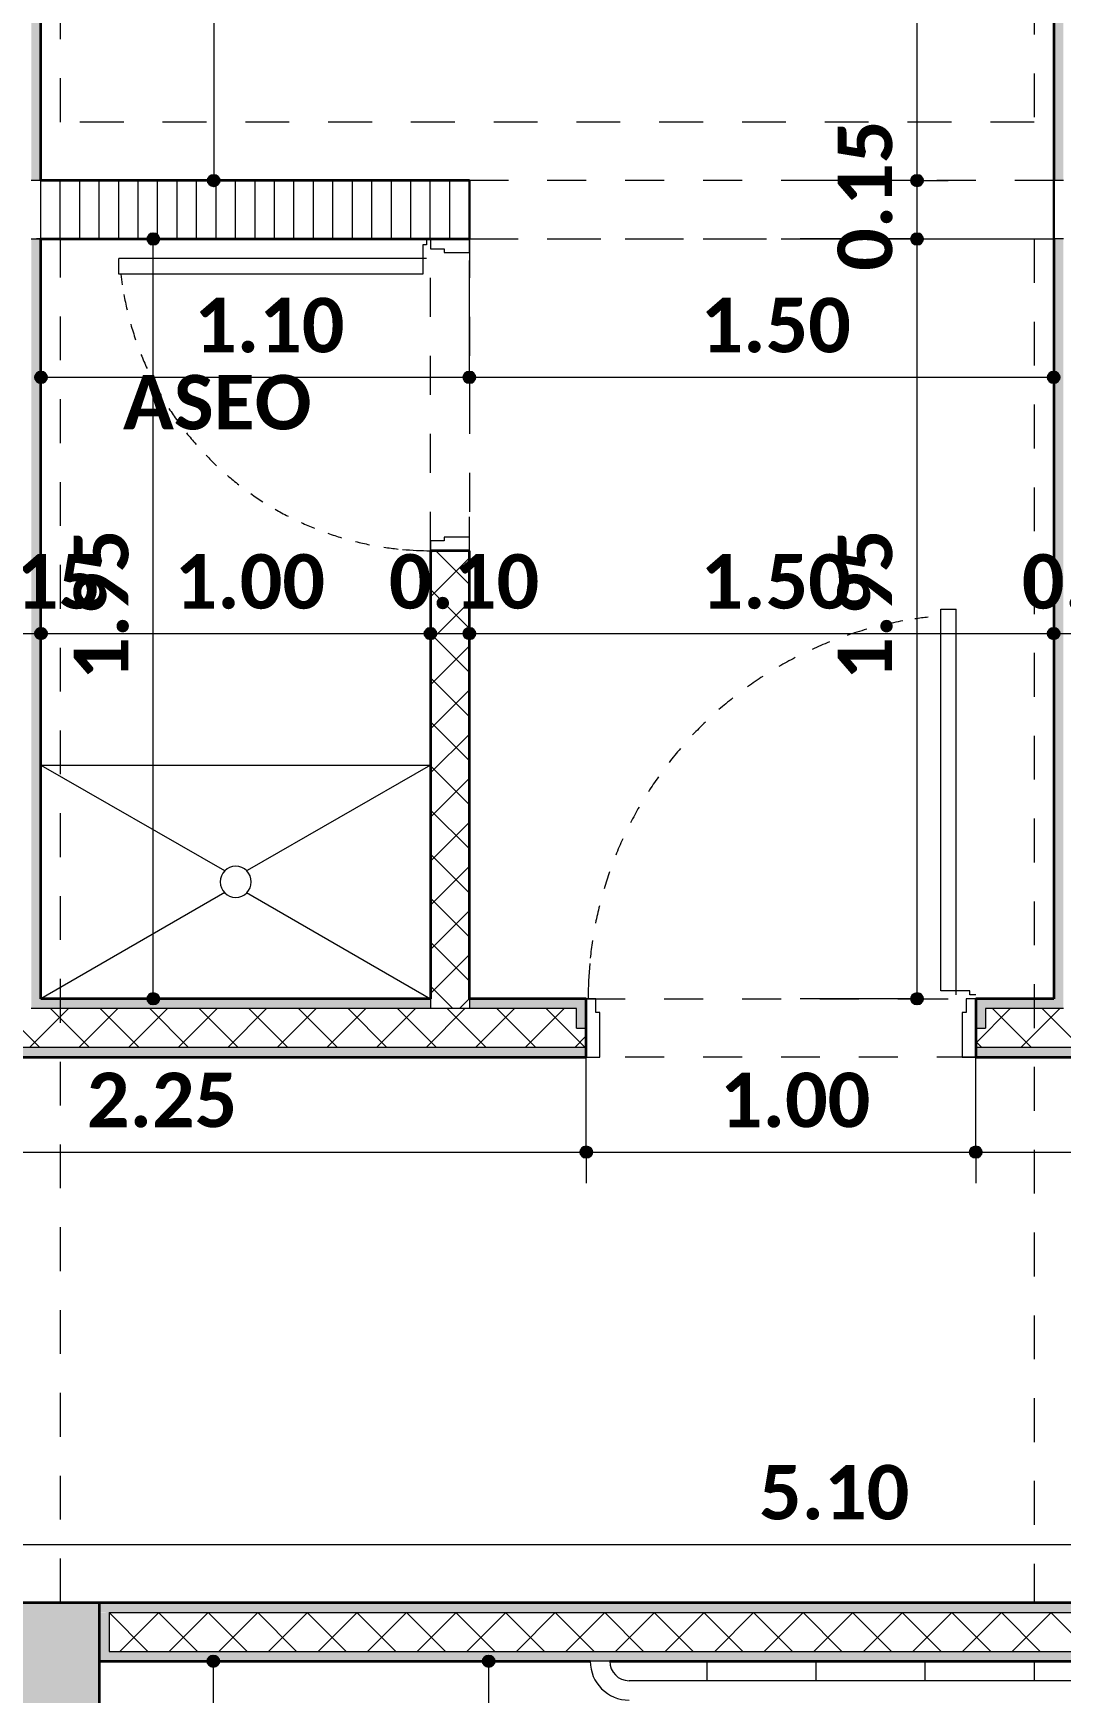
# Model space of a CAD drawing. Header units: metres. Extents: x -144 to 1000, y -717 to 29.
# Drawn here: x 697.912 to 700.551, y -557.507 to -553.248 of the extents above; entities that cross this region are included whole.
import ezdxf

# ---------------------------------------------------------------- set-up
doc = ezdxf.new("R2010")
doc.units = ezdxf.units.M
for name, pattern in [('Basculante', [0.11625, 0.075, -0.04125]), ('basculante modificado', [0.18, 0.1125, -0.0675]), ('Derribado', [0.36, 0.24, -0.12]), ('Trazo', [0.45, 0.225, -0.225])]:
    doc.linetypes.add(name, pattern=pattern)
doc.layers.get('0').update_dxf_attribs({"color": 1})
for name, color, linetype, lineweight in [('A-ANNO-DIMS', 1, 'Continuous', 9), ('A-DETL', 1, 'Continuous', 9), ('A-DETL-GENF', 1, 'Continuous', 9), ('A-DETL-MEDM', 1, 'Continuous', 30), ('A-DETL-THIN', 1, 'Continuous', 9), ('A-DOOR', 1, 'Continuous', 9), ('A-DOOR-FRAM', 1, 'Continuous', 9), ('A-DOOR-HDLN', 1, 'Trazo', 20), ('A-WALL', 4, 'Continuous', 9), ('G-ANNO-TEXT', 2, 'Continuous', 9), ('P-SANR-FIXT', 1, 'Continuous', 9), ('S-COLS', 7, 'Continuous', 9), ('S-STRS', 1, 'Continuous', 9)]:
    doc.layers.add(name, color=color, linetype=linetype, lineweight=lineweight)
doc.layers.add('A-WALL-PATT', color=7, linetype='Continuous', lineweight=35, true_color=0x9c9c9c)
doc.styles.add('Calibri_B', font='calibrib.ttf', dxfattribs={"height": 0.165})
doc.styles.add('Calibri_B_4', font='calibrib.ttf', dxfattribs={"height": 0.1125})

# ---------------------------------------------------------------- blocks, each defined once
blk = doc.blocks.new('S')
at = {"layer": 'A-ANNO-DIMS', "lineweight": 25}
h = blk.add_hatch(color=256, dxfattribs=at)
edge = h.paths.add_edge_path()
edge.add_arc((687.6428, -492.8486), 0.015, 0, 360)
h = blk.add_hatch(color=256, dxfattribs=at)
edge = h.paths.add_edge_path()
edge.add_arc((689.4487, -492.8486), 0.015, 0, 360)
h = blk.add_hatch(color=256, dxfattribs=at)
edge = h.paths.add_edge_path()
edge.add_arc((689.4487, -492.8486), 0.015, 0, 360)
h = blk.add_hatch(color=256, dxfattribs=at)
edge = h.paths.add_edge_path()
edge.add_arc((687.4877, -492.9986), 0.015, 0, 360)
h = blk.add_hatch(color=256, dxfattribs=at)
edge = h.paths.add_edge_path()
edge.add_arc((689.4487, -492.9986), 0.015, 0, 360)
h = blk.add_hatch(color=256, dxfattribs=at)
edge = h.paths.add_edge_path()
edge.add_arc((689.4487, -492.9986), 0.015, 0, 360)
h = blk.add_hatch(color=256, dxfattribs=at)
edge = h.paths.add_edge_path()
edge.add_arc((687.1994, -493.3536), 0.015, 0, 360)
h = blk.add_hatch(color=256, dxfattribs=at)
edge = h.paths.add_edge_path()
edge.add_arc((688.2994, -493.3536), 0.015, 0, 360)
h = blk.add_hatch(color=256, dxfattribs=at)
edge = h.paths.add_edge_path()
edge.add_arc((688.2994, -493.3536), 0.015, 0, 360)
h = blk.add_hatch(color=256, dxfattribs=at)
edge = h.paths.add_edge_path()
edge.add_arc((689.7994, -493.3536), 0.015, 0, 360)
h = blk.add_hatch(color=256, dxfattribs=at)
edge = h.paths.add_edge_path()
edge.add_arc((687.1994, -494.0113), 0.015, 0, 360)
h = blk.add_hatch(color=256, dxfattribs=at)
edge = h.paths.add_edge_path()
edge.add_arc((687.1994, -494.0113), 0.015, 0, 360)
h = blk.add_hatch(color=256, dxfattribs=at)
edge = h.paths.add_edge_path()
edge.add_arc((688.1994, -494.0113), 0.015, 0, 360)
h = blk.add_hatch(color=256, dxfattribs=at)
edge = h.paths.add_edge_path()
edge.add_arc((688.1994, -494.0113), 0.015, 0, 360)
h = blk.add_hatch(color=256, dxfattribs=at)
edge = h.paths.add_edge_path()
edge.add_arc((688.2994, -494.0113), 0.015, 0, 360)
h = blk.add_hatch(color=256, dxfattribs=at)
edge = h.paths.add_edge_path()
edge.add_arc((688.2994, -494.0113), 0.015, 0, 360)
h = blk.add_hatch(color=256, dxfattribs=at)
edge = h.paths.add_edge_path()
edge.add_arc((689.7994, -494.0113), 0.015, 0, 360)
h = blk.add_hatch(color=256, dxfattribs=at)
edge = h.paths.add_edge_path()
edge.add_arc((689.7994, -494.0113), 0.015, 0, 360)
h = blk.add_hatch(color=256, dxfattribs=at)
edge = h.paths.add_edge_path()
edge.add_arc((687.4877, -494.9486), 0.015, 0, 360)
h = blk.add_hatch(color=256, dxfattribs=at)
edge = h.paths.add_edge_path()
edge.add_arc((689.4487, -494.9486), 0.015, 0, 360)
h = blk.add_hatch(color=256, dxfattribs=at)
edge = h.paths.add_edge_path()
edge.add_arc((688.5993, -495.3421), 0.015, 0, 360)
h = blk.add_hatch(color=256, dxfattribs=at)
edge = h.paths.add_edge_path()
edge.add_arc((688.5993, -495.3421), 0.015, 0, 360)
h = blk.add_hatch(color=256, dxfattribs=at)
edge = h.paths.add_edge_path()
edge.add_arc((689.5993, -495.3421), 0.015, 0, 360)
h = blk.add_hatch(color=256, dxfattribs=at)
edge = h.paths.add_edge_path()
edge.add_arc((689.5993, -495.3421), 0.015, 0, 360)
h = blk.add_hatch(color=256, dxfattribs=at)
edge = h.paths.add_edge_path()
edge.add_arc((687.6419, -496.6486), 0.015, 0, 360)
h = blk.add_hatch(color=256, dxfattribs=at)
edge = h.paths.add_edge_path()
edge.add_arc((688.3489, -496.6486), 0.015, 0, 360)
at = {"layer": 'A-WALL-PATT', "lineweight": 5, "true_color": 0x747474}
h = blk.add_hatch(color=8, dxfattribs=at)
h.paths.add_polyline_path([(689.7994, -494.9486), (689.8244, -494.9486), (689.8244, -492.9986), (689.7994, -492.9986), (689.7994, -494.8736)])
h.paths.add_polyline_path([(689.8244, -492.8486), (689.8244, -487.8986), (689.7994, -487.8986), (689.7994, -492.8486)])
h.paths.add_polyline_path([(689.7994, -487.7486), (689.8244, -487.7486), (689.8244, -487.3488), (689.7994, -487.3488), (689.7994, -487.6738)])
at = {"layer": 'A-WALL-PATT', "true_color": 0x747474}
h = blk.add_hatch(color=8, dxfattribs=at)
h.paths.add_polyline_path([(687.1994, -494.9486), (687.1994, -492.9986), (687.1744, -492.9986), (687.1744, -494.9486)])
h.paths.add_polyline_path([(687.1744, -492.8486), (687.1994, -492.8486), (687.1994, -488.4986), (687.0744, -488.4986), (687.0744, -488.5236), (687.1744, -488.5236), (687.1744, -491.8228)])
at = {"layer": 'A-WALL-PATT', "lineweight": 5, "true_color": 0x747474}
h = blk.add_hatch(color=8, dxfattribs=at)
h.paths.add_polyline_path([(689.6243, -495.0236), (689.6243, -494.9736), (689.8244, -494.9736), (689.8244, -494.9486), (689.5993, -494.9486), (689.5993, -495.0236)])
h.paths.add_polyline_path([(688.5993, -495.0236), (688.5993, -494.9486), (688.2994, -494.9486), (688.3005, -494.9736), (688.5743, -494.9736), (688.5743, -495.0236)])
h.paths.add_polyline_path([(686.349, -495.0236), (686.374, -495.0236), (686.374, -494.9486), (686.349, -494.9486), (686.349, -494.9836)])
h.paths.add_polyline_path([(690.6495, -495.0236), (690.6494, -494.9486), (690.6244, -494.9486), (690.6245, -495.0236), (690.6459, -495.0236)])
h.paths.add_polyline_path([(691.6745, -495.0236), (691.6745, -494.9736), (691.8997, -494.9736), (691.8997, -494.9486), (691.6495, -494.9486), (691.6495, -495.0236)])
h.paths.add_polyline_path([(685.349, -495.0236), (685.349, -494.9486), (685.099, -494.9486), (685.099, -494.9736), (685.324, -494.9736), (685.324, -495.0236)])
h.paths.add_polyline_path([(687.0172, -494.9736), (687.0744, -494.9736), (687.0744, -494.9486), (686.4744, -494.9486), (686.4744, -494.9736), (686.5697, -494.9736)])
h.paths.add_polyline_path([(690.4994, -494.9736), (690.5244, -494.9736), (690.5244, -494.9486), (689.9244, -494.9486), (689.9244, -494.9736), (690.4748, -494.9736)])
h.paths.add_polyline_path([(687.1994, -494.9736), (688.1994, -494.9736), (688.1994, -494.9486), (687.1744, -494.9486), (687.1744, -494.9736)])
at = {"layer": 'A-WALL-PATT', "true_color": 0x747474}
h = blk.add_hatch(color=8, dxfattribs=at)
h.paths.add_polyline_path([(689.5993, -495.0986), (690.6495, -495.0986), (690.6495, -495.0736), (689.5993, -495.0736)])
h.paths.add_polyline_path([(685.324, -495.0986), (685.349, -495.0986), (685.349, -495.0736), (685.224, -495.0736), (685.224, -495.0986), (685.249, -495.0986)])
h.paths.add_polyline_path([(691.7497, -495.0986), (691.7747, -495.0986), (691.7747, -495.0736), (691.6495, -495.0736), (691.6495, -495.0986), (691.6745, -495.0986)])
h.paths.add_polyline_path([(686.4994, -495.0986), (688.5993, -495.0986), (688.5993, -495.0736), (686.349, -495.0736), (686.349, -495.0986), (686.3591, -495.0986)])
at = {"layer": 'A-WALL-PATT', "lineweight": 5, "true_color": 0x747474}
h = blk.add_hatch(color=8, dxfattribs=at)
h.paths.add_polyline_path([(693.1244, -496.5236), (693.1494, -496.5236), (693.1494, -496.4986), (691.8747, -496.4986), (691.8747, -496.5236), (692.684, -496.5236)])
h.paths.add_polyline_path([(687.3742, -496.5236), (691.7747, -496.5236), (691.7747, -496.4986), (687.3495, -496.4989), (687.3495, -496.5236)])
at = {"layer": 'A-WALL-PATT', "true_color": 0x747474}
h = blk.add_hatch(color=8, dxfattribs=at)
h.paths.add_polyline_path([(690.4994, -496.6486), (692.3744, -496.6482), (692.3744, -496.6236), (687.3742, -496.6236), (687.3742, -496.5236), (687.3495, -496.5237), (687.3495, -496.6486), (690.3098, -496.6486)])
h.paths.add_polyline_path([(693.1244, -496.6486), (693.1494, -496.6486), (693.1494, -496.5236), (693.1244, -496.5236), (693.1244, -496.6236), (692.4744, -496.6236), (692.4744, -496.6486), (692.684, -496.6486)])
at = {"layer": 'S-COLS', "true_color": 0x5b5b5b}
h = blk.add_hatch(color=251, dxfattribs=at)
h.paths.add_polyline_path([(697.4492, -507.3486), (697.4492, -506.4486), (696.9492, -506.4486), (696.9492, -507.3486), (697.3584, -507.3486)])
h.paths.add_polyline_path([(679.2055, -507.3486), (679.6494, -507.3486), (679.6494, -506.4486), (679.1494, -506.4486), (679.1494, -507.3486)])
h.paths.add_polyline_path([(687.3494, -507.3485), (687.3494, -506.4485), (686.8494, -506.4485), (686.8494, -507.3485)])
h.paths.add_polyline_path([(693.5604, -499.6485), (693.6495, -499.6485), (693.6495, -496.4985), (693.1495, -496.4985), (693.1495, -499.6485)])
h.paths.add_polyline_path([(683.4709, -499.6485), (685.0494, -499.6485), (685.049, -499.1486), (683.3492, -499.1486), (683.3492, -496.9986), (685.0495, -496.9986), (685.049, -496.4986), (683.0492, -496.4986), (683.0492, -499.6485), (683.1162, -499.6485)])
h.paths.add_polyline_path([(697.4495, -499.6485), (697.4495, -498.9486), (697.0495, -498.9486), (697.0495, -499.6485)])
h.paths.add_polyline_path([(679.4363, -499.6485), (679.6494, -499.6485), (679.6494, -498.9486), (679.1494, -498.9486), (679.1494, -499.6485), (679.4221, -499.6485)])
h.paths.add_polyline_path([(687.3494, -499.6485), (687.3494, -498.7485), (686.8494, -498.7485), (686.8494, -499.6485)])
h.paths.add_polyline_path([(687.3495, -497.3986), (687.3495, -496.4986), (686.8495, -496.4986), (686.8495, -497.3986)])
h.paths.add_polyline_path([(679.6492, -497.1986), (679.6492, -496.4975), (679.1492, -496.4986), (679.1492, -497.1986), (679.4242, -497.1986)])
h.paths.add_polyline_path([(697.2251, -497.1986), (697.4495, -497.1986), (697.4495, -496.4975), (697.0495, -496.4975), (697.0495, -497.1986)])
h.paths.add_polyline_path([(686.9244, -488.4986), (687.3494, -488.4986), (687.3494, -487.5986), (686.8494, -487.5986), (686.8494, -488.4986)])
h.paths.add_polyline_path([(697.2091, -488.4986), (697.4494, -488.4986), (697.4494, -487.5986), (696.9494, -487.5986), (696.9494, -488.4986)])
h.paths.add_polyline_path([(680.0745, -487.8986), (680.2494, -487.8986), (680.2494, -487.3986), (679.3494, -487.3986), (679.3494, -487.8986), (679.8744, -487.8986)])
at = {"layer": 'A-ANNO-DIMS'}
for p, q in [((689.4487, -492.8486), (689.4487, -487.8986)), ((687.6428, -491.3382), (687.6428, -492.8486)), ((687.6428, -492.8486), (687.5628, -492.8486)), ((687.6428, -492.8486), (687.9428, -492.8486)), ((689.4487, -492.8486), (689.1487, -492.8486)), ((689.4487, -492.8486), (689.1487, -492.8486)), ((689.4487, -492.9986), (689.4487, -492.8486)), ((689.4487, -492.8486), (689.5287, -492.8486)), ((689.4487, -492.8486), (689.5287, -492.8486)), ((687.4877, -492.9986), (687.1877, -492.9986)), ((687.4877, -494.9486), (687.4877, -492.9986)), ((687.4877, -492.9986), (687.5677, -492.9986)), ((689.4487, -492.9986), (689.1487, -492.9986)), ((689.4487, -492.9986), (689.1487, -492.9986)), ((689.4487, -494.9486), (689.4487, -492.9986)), ((689.4487, -492.9986), (689.5287, -492.9986)), ((689.4487, -492.9986), (689.5287, -492.9986)), ((687.1994, -493.3536), (687.1994, -493.0536)), ((688.2994, -493.3536), (688.2994, -493.0536)), ((688.2994, -493.3536), (688.2994, -493.0536)), ((689.7994, -493.3536), (689.7994, -493.0536)), ((687.1994, -493.3536), (688.2994, -493.3536)), ((687.1994, -493.3536), (687.1994, -493.4336)), ((688.2994, -493.3536), (688.2994, -493.4336)), ((688.2994, -493.3536), (689.7994, -493.3536)), ((688.2994, -493.3536), (688.2994, -493.4336)), ((689.7994, -493.3536), (689.7994, -493.4336)), ((687.1994, -494.0113), (687.1994, -493.7113)), ((687.1994, -494.0113), (687.1994, -493.7113)), ((688.1994, -494.0113), (688.1994, -493.7113)), ((688.1994, -494.0113), (688.1994, -493.7113)), ((688.2994, -494.0113), (688.2994, -493.7113)), ((688.2994, -494.0113), (688.2994, -493.7113)), ((689.7994, -494.0113), (689.7994, -493.7113)), ((689.7994, -494.0113), (689.7994, -493.7113)), ((687.0494, -494.0113), (687.1994, -494.0113)), ((687.1994, -494.0113), (687.1994, -494.0913)), ((687.1994, -494.0113), (688.1994, -494.0113)), ((687.1994, -494.0113), (687.1994, -494.0913)), ((688.1994, -494.0113), (688.1994, -494.0913)), ((688.1994, -494.0113), (688.2994, -494.0113)), ((688.1994, -494.0113), (688.1994, -494.0913)), ((688.2994, -494.0113), (688.2994, -494.0913)), ((688.2994, -494.0113), (689.7994, -494.0113)), ((688.2994, -494.0113), (688.2994, -494.0913)), ((689.7994, -494.0113), (689.7994, -494.0913)), ((689.7994, -494.0113), (689.9494, -494.0113)), ((689.7994, -494.0113), (689.7994, -494.0913)), ((687.4877, -494.9486), (687.5677, -494.9486)), ((689.4487, -494.9486), (689.1487, -494.9486)), ((689.4487, -494.9486), (689.5287, -494.9486)), ((688.5993, -495.3421), (688.5993, -495.0421)), ((688.5993, -495.3421), (688.5993, -495.0421)), ((689.5993, -495.3421), (689.5993, -495.0421)), ((689.5993, -495.3421), (689.5993, -495.0421)), ((686.349, -495.3421), (688.5993, -495.3421)), ((688.5993, -495.3421), (688.5993, -495.4221)), ((688.5993, -495.3421), (689.5993, -495.3421)), ((688.5993, -495.3421), (688.5993, -495.4221)), ((689.5993, -495.3421), (689.5993, -495.4221)), ((689.5993, -495.3421), (690.6495, -495.3421)), ((689.5993, -495.3421), (689.5993, -495.4221)), ((686.6493, -496.349), (691.7497, -496.349)), ((687.6419, -496.6486), (687.5619, -496.6486)), ((687.6419, -496.6486), (687.6419, -497.3986)), ((687.6419, -496.6486), (687.9419, -496.6486)), ((688.3489, -496.6486), (688.0489, -496.6486)), ((688.3489, -499.4985), (688.3489, -496.6486)), ((688.3489, -496.6486), (688.4289, -496.6486))]:
    blk.add_line(p, q, dxfattribs=at)
at = {"layer": 'A-ANNO-DIMS', "linetype": 'Derribado'}
blk.add_line((687.4877, -494.9486), (687.1877, -494.9486), dxfattribs=at)
at = {"layer": 'A-ANNO-DIMS', "lineweight": 25}
for centre in [(687.6428, -492.8486), (689.4487, -492.8486), (689.4487, -492.8486), (687.4877, -492.9986), (689.4487, -492.9986), (689.4487, -492.9986), (687.1994, -493.3536), (688.2994, -493.3536), (688.2994, -493.3536), (689.7994, -493.3536), (687.1994, -494.0113), (687.1994, -494.0113), (688.1994, -494.0113), (688.1994, -494.0113), (688.2994, -494.0113), (688.2994, -494.0113), (689.7994, -494.0113), (689.7994, -494.0113), (687.4877, -494.9486), (689.4487, -494.9486), (688.5993, -495.3421), (688.5993, -495.3421), (689.5993, -495.3421), (689.5993, -495.3421), (687.6419, -496.6486), (688.3489, -496.6486)]:
    blk.add_circle(centre, 0.015, dxfattribs=at)
at = {"layer": 'A-DETL', "color": 7, "linetype": 'basculante modificado'}
for p, q in [((689.7493, -487.8986), (689.7493, -492.6986)), ((687.2494, -492.6986), (687.2494, -488.4986)), ((689.7493, -492.6986), (687.2494, -492.6986)), ((687.2494, -496.4975), (687.2494, -492.9986)), ((687.2494, -492.9986), (689.7493, -492.9986)), ((689.7493, -492.9986), (689.7493, -496.4975)), ((693.1492, -496.4975), (687.3492, -496.4975))]:
    blk.add_line(p, q, dxfattribs=at)
at = {"layer": 'A-DETL-GENF', "linetype": 'Basculante'}
for p, q in [((689.7994, -492.8486), (688.2994, -492.8486)), ((688.1994, -492.9986), (688.2994, -492.9986)), ((688.1994, -493.7986), (688.1994, -492.9986)), ((688.2994, -492.9986), (688.2994, -493.7986)), ((688.2994, -492.9986), (689.7994, -492.9986)), ((688.2994, -493.7986), (688.1994, -493.7986)), ((688.5993, -495.0986), (688.5993, -494.9486)), ((688.5993, -494.9486), (689.5993, -494.9486)), ((689.5993, -494.9486), (689.5993, -495.0986)), ((689.5993, -495.0986), (688.5993, -495.0986))]:
    blk.add_line(p, q, dxfattribs=at)
at = {"layer": 'A-DETL-MEDM'}
for p, q in [((688.2994, -492.8486), (688.2994, -492.9986)), ((689.7994, -492.9986), (689.7994, -492.8486))]:
    blk.add_line(p, q, dxfattribs=at)
at = {"layer": 'A-DETL-THIN'}
for p, q in [((688.6596, -496.6486), (688.6096, -496.6486)), ((691.35, -496.6986), (688.7096, -496.6986))]:
    blk.add_line(p, q, dxfattribs=at)
for radius in [0.1, 0.05]:
    blk.add_arc((688.7096, -496.6486), radius, 180, 270, dxfattribs=at)
at = {"layer": 'A-DOOR', "lineweight": 15}
for p, q in [((688.1894, -492.9986), (688.1894, -493.0136)), ((687.3994, -493.0886), (687.3994, -493.0486)), ((688.1894, -493.0486), (687.3994, -493.0486)), ((688.1794, -493.0136), (688.1794, -493.0886)), ((688.1894, -493.0136), (688.1794, -493.0136)), ((688.1794, -493.0886), (687.3994, -493.0886)), ((689.5093, -493.9486), (689.5493, -493.9486)), ((689.5093, -494.9286), (689.5093, -493.9486)), ((689.5493, -494.9386), (689.5493, -493.9486)), ((689.5843, -494.9286), (689.5093, -494.9286)), ((689.5843, -494.9386), (689.5843, -494.9286)), ((689.5993, -494.9386), (689.5843, -494.9386))]:
    blk.add_line(p, q, dxfattribs=at)
at = {"layer": 'A-DOOR'}
for p, q in [((688.1994, -492.9986), (688.2994, -492.9986)), ((689.5993, -494.9486), (689.5993, -495.0986))]:
    blk.add_line(p, q, dxfattribs=at)
for centre, radius, start, end in [((688.1994, -492.9986), 0.8, 186.4594, 188.45), ((688.1994, -492.9986), 0.8, 190.2582, 193.1511), ((688.1994, -492.9986), 0.8, 190.2582, 193.1511), ((688.1994, -492.9986), 0.8, 195.8316, 198.8857), ((688.1994, -492.9986), 0.8, 201.7283, 204.5549), ((688.1994, -492.9986), 0.8, 207.366, 210.1622), ((688.1994, -492.9986), 0.8, 212.9441, 215.7122), ((688.1994, -492.9986), 0.8, 218.4672, 221.2097), ((688.1994, -492.9986), 0.8, 223.9406, 226.6605), ((688.1994, -492.9986), 0.8, 229.3702, 232.0705), ((688.1994, -492.9986), 0.8, 234.7622, 237.4462), ((688.1994, -492.9986), 0.8, 240.1233, 242.7944), ((688.1994, -492.9986), 0.8, 245.4605, 248.1223), ((688.1994, -492.9986), 0.8, 250.7809, 253.4371), ((688.1994, -492.9986), 0.8, 256.0919, 258.7462), ((688.1994, -492.9986), 0.8, 261.4009, 264.0571), ((688.1994, -492.9986), 0.8, 264.8602, 270), ((689.5876, -494.9463), 0.9833, 100.2582, 103.1511), ((689.5876, -494.9463), 0.9833, 100.2582, 103.1511), ((689.5876, -494.9463), 0.9833, 96.4594, 98.45), ((689.5876, -494.9463), 0.9833, 111.7283, 114.5549), ((689.5876, -494.9463), 0.9833, 105.8316, 108.8857), ((689.5876, -494.9463), 0.9833, 117.366, 120.1622), ((689.5876, -494.9463), 0.9833, 122.9441, 125.7122), ((689.5876, -494.9463), 0.9833, 128.4672, 131.2097), ((689.5876, -494.9463), 0.9833, 133.9406, 136.6605), ((689.5876, -494.9463), 0.9833, 139.3702, 142.0705), ((689.5876, -494.9463), 0.9833, 144.7622, 147.4462), ((689.5876, -494.9463), 0.9833, 150.1233, 152.7944), ((689.5876, -494.9463), 0.9833, 155.4605, 158.1223), ((689.5876, -494.9463), 0.9833, 160.7809, 163.4371), ((689.5876, -494.9463), 0.9833, 166.0919, 168.7462), ((689.5876, -494.9463), 0.9833, 171.4009, 174.0571), ((689.5876, -494.9463), 0.9833, 174.8602, 180)]:
    blk.add_arc(centre, radius, start, end, dxfattribs=at)
at = {"layer": 'A-DOOR-FRAM'}
for p, q in [((688.1994, -492.9986), (688.1994, -493.0236)), ((688.2994, -493.0336), (688.2994, -492.9986)), ((688.1994, -493.0236), (688.2344, -493.0236)), ((688.2344, -493.0236), (688.2344, -493.0336)), ((688.2344, -493.0336), (688.2994, -493.0336)), ((688.2344, -493.7736), (688.1994, -493.7736)), ((688.1994, -493.7736), (688.1994, -493.7986)), ((688.2994, -493.7636), (688.2344, -493.7636)), ((688.2344, -493.7636), (688.2344, -493.7736)), ((688.2994, -493.7986), (688.2994, -493.7636)), ((688.6243, -494.9486), (688.5993, -494.9486)), ((688.6243, -494.9836), (688.6243, -494.9486)), ((689.5993, -494.9486), (689.5743, -494.9486)), ((689.5743, -494.9486), (689.5743, -494.9836)), ((688.6343, -494.9836), (688.6243, -494.9836)), ((688.6343, -495.0986), (688.6343, -494.9836)), ((689.5743, -494.9836), (689.5643, -494.9836)), ((689.5643, -494.9836), (689.5643, -495.0986)), ((688.5993, -495.0986), (688.6343, -495.0986)), ((689.5643, -495.0986), (689.5993, -495.0986))]:
    blk.add_line(p, q, dxfattribs=at)
at = {"layer": 'A-DOOR-HDLN'}
for p, q in [((688.2994, -493.7986), (688.1994, -493.7986)), ((688.5993, -495.0986), (688.5993, -494.9486))]:
    blk.add_line(p, q, dxfattribs=at)
at = {"layer": 'A-WALL', "lineweight": 35}
for p, q in [((687.1994, -492.8486), (687.1994, -491.6383)), ((689.7994, -491.6383), (689.7994, -492.8486)), ((688.2994, -492.8486), (687.1994, -492.8486)), ((687.1994, -494.9486), (687.1994, -492.9986)), ((687.1994, -492.9986), (688.2994, -492.9986)), ((689.7994, -492.9986), (689.7994, -494.9486)), ((688.1994, -493.7986), (688.1994, -494.9486)), ((688.2994, -493.7986), (688.1994, -493.7986)), ((688.2994, -494.9486), (688.2994, -493.7986)), ((688.1994, -494.9486), (687.1994, -494.9486)), ((688.5993, -494.9486), (688.2994, -494.9486)), ((688.5993, -495.0986), (688.5993, -494.9486)), ((689.7994, -494.9486), (689.5993, -494.9486)), ((689.5993, -494.9486), (689.5993, -495.0986)), ((686.349, -495.0986), (688.5993, -495.0986)), ((689.5993, -495.0986), (690.6495, -495.0986)), ((691.7497, -496.4986), (687.3492, -496.4986)), ((687.3492, -496.4986), (687.3492, -496.6486)), ((687.3492, -496.6486), (688.6096, -496.6486)), ((688.6596, -496.6486), (691.4, -496.6486))]:
    blk.add_line(p, q, dxfattribs=at)
at = {"layer": 'A-WALL'}
for p, q in [((687.1994, -492.8486), (687.1744, -492.8486)), ((689.8244, -492.8486), (689.7994, -492.8486)), ((687.1744, -492.9986), (687.1994, -492.9986)), ((689.8244, -492.9986), (689.7994, -492.9986)), ((688.1994, -494.9486), (688.1994, -494.9736)), ((688.2994, -494.9486), (688.2994, -494.9736)), ((688.5743, -494.9736), (687.1744, -494.9736)), ((688.5743, -495.0236), (688.5743, -494.9736)), ((689.6243, -494.9736), (689.6243, -495.0236)), ((689.8244, -494.9736), (689.6243, -494.9736)), ((688.5743, -495.0236), (688.5993, -495.0236)), ((689.5993, -495.0236), (689.6243, -495.0236)), ((688.5993, -495.0736), (686.349, -495.0736)), ((690.6495, -495.0736), (689.5993, -495.0736)), ((687.3742, -496.5236), (691.7747, -496.5236)), ((687.3742, -496.5236), (687.3742, -496.6236)), ((687.3742, -496.6236), (692.3744, -496.6236))]:
    blk.add_line(p, q, dxfattribs=at)
at = {"layer": 'A-WALL-PATT', "color": 8, "lineweight": 5, "true_color": 0x727272}
for p, q in [((687.199, -492.9986), (687.199, -492.8486)), ((687.249, -492.9986), (687.249, -492.8486)), ((687.299, -492.9986), (687.299, -492.8486)), ((687.349, -492.9986), (687.349, -492.8486)), ((687.399, -492.9986), (687.399, -492.8486)), ((687.449, -492.9986), (687.449, -492.8486)), ((687.499, -492.9986), (687.499, -492.8486)), ((687.549, -492.9986), (687.549, -492.8486)), ((687.599, -492.9986), (687.599, -492.8486)), ((687.649, -492.9986), (687.649, -492.8486)), ((687.699, -492.9986), (687.699, -492.8486)), ((687.749, -492.9986), (687.749, -492.8486)), ((687.799, -492.9986), (687.799, -492.8486)), ((687.849, -492.9986), (687.849, -492.8486)), ((687.899, -492.9986), (687.899, -492.8486)), ((687.949, -492.9986), (687.949, -492.8486)), ((687.999, -492.9986), (687.999, -492.8486)), ((688.049, -492.9986), (688.049, -492.8486)), ((688.099, -492.9986), (688.099, -492.8486)), ((688.149, -492.9986), (688.149, -492.8486)), ((688.199, -492.9986), (688.199, -492.8486)), ((688.249, -492.9986), (688.249, -492.8486)), ((688.299, -492.9986), (688.299, -492.8486))]:
    blk.add_line(p, q, dxfattribs=at)
at = {"layer": 'A-WALL-PATT', "color": 8, "lineweight": 5, "true_color": 0x747474}
for p, q in [((688.1994, -493.8034), (688.2043, -493.7986)), ((688.1994, -493.9166), (688.2994, -493.8166)), ((688.2994, -493.8852), (688.2128, -493.7986)), ((688.2994, -493.9984), (688.1994, -493.8984)), ((688.1994, -494.0297), (688.2994, -493.9297)), ((688.2994, -494.1115), (688.1994, -494.0115)), ((688.1994, -494.1428), (688.2994, -494.0428)), ((688.2994, -494.2246), (688.1994, -494.1246)), ((688.1994, -494.256), (688.2994, -494.156)), ((688.2994, -494.3378), (688.1994, -494.2378)), ((688.1994, -494.3691), (688.2994, -494.2691)), ((688.2994, -494.4509), (688.1994, -494.3509)), ((688.1994, -494.4823), (688.2994, -494.3823)), ((688.2994, -494.5641), (688.1994, -494.4641)), ((688.1994, -494.5954), (688.2994, -494.4954)), ((688.2994, -494.6772), (688.1994, -494.5772)), ((688.1994, -494.7085), (688.2994, -494.6085)), ((688.2994, -494.7903), (688.1994, -494.6903)), ((688.1994, -494.8217), (688.2994, -494.7217)), ((688.2994, -494.9035), (688.1994, -494.8035)), ((688.1994, -494.9348), (688.2994, -494.8348)), ((688.2564, -494.9736), (688.1994, -494.9166)), ((688.2738, -494.9736), (688.2994, -494.9479))]:
    blk.add_line(p, q, dxfattribs=at)
at = {"layer": 'A-WALL-PATT', "color": 1, "lineweight": 5, "true_color": 0xff0000}
for p, q in [((687.1967, -495.0736), (687.0968, -494.9736)), ((687.1697, -495.0736), (687.2697, -494.9736)), ((687.324, -495.0736), (687.2241, -494.9736)), ((687.297, -495.0736), (687.397, -494.9736)), ((687.4513, -495.0736), (687.3513, -494.9736)), ((687.4243, -495.0736), (687.5243, -494.9736)), ((687.5786, -495.0736), (687.4786, -494.9736)), ((687.5516, -495.0736), (687.6515, -494.9736)), ((687.7058, -495.0736), (687.6059, -494.9736)), ((687.6789, -495.0736), (687.7788, -494.9736)), ((687.8331, -495.0736), (687.7332, -494.9736)), ((687.8061, -495.0736), (687.9061, -494.9736)), ((687.9604, -495.0736), (687.8604, -494.9736)), ((687.9334, -495.0736), (688.0334, -494.9736)), ((688.0877, -495.0736), (687.9877, -494.9736)), ((688.0607, -495.0736), (688.1607, -494.9736)), ((688.215, -495.0736), (688.115, -494.9736)), ((688.188, -495.0736), (688.288, -494.9736)), ((688.3422, -495.0736), (688.2423, -494.9736)), ((688.3153, -495.0736), (688.4152, -494.9736)), ((688.4695, -495.0736), (688.3695, -494.9736)), ((688.4425, -495.0736), (688.5425, -494.9736)), ((688.5968, -495.0736), (688.4968, -494.9736)), ((689.5993, -495.0623), (689.688, -494.9736)), ((689.7423, -495.0736), (689.6423, -494.9736)), ((689.7153, -495.0736), (689.8153, -494.9736)), ((689.8696, -495.0736), (689.7696, -494.9736)), ((688.5698, -495.0736), (688.5993, -495.044)), ((689.615, -495.0736), (689.5993, -495.0578)), ((687.3742, -496.5237), (687.3744, -496.5236)), ((687.4739, -496.6236), (687.3742, -496.5238)), ((687.4017, -496.6236), (687.5017, -496.5236)), ((687.6012, -496.6236), (687.5012, -496.5236)), ((687.5289, -496.6236), (687.6289, -496.5236)), ((687.7285, -496.6236), (687.6285, -496.5236)), ((687.6562, -496.6236), (687.7562, -496.5236)), ((687.8558, -496.6236), (687.7558, -496.5236)), ((687.7835, -496.6236), (687.8835, -496.5236)), ((687.9831, -496.6236), (687.8831, -496.5236)), ((687.9108, -496.6236), (688.0108, -496.5236)), ((688.1103, -496.6236), (688.0103, -496.5236)), ((688.038, -496.6236), (688.138, -496.5236)), ((688.2376, -496.6236), (688.1376, -496.5236)), ((688.1653, -496.6236), (688.2653, -496.5236)), ((688.3649, -496.6236), (688.2649, -496.5236)), ((688.2926, -496.6236), (688.3926, -496.5236)), ((688.4922, -496.6236), (688.3922, -496.5236)), ((688.4199, -496.6236), (688.5199, -496.5236)), ((688.6195, -496.6236), (688.5195, -496.5236)), ((688.5472, -496.6236), (688.6472, -496.5236)), ((688.7467, -496.6236), (688.6467, -496.5236)), ((688.6744, -496.6236), (688.7744, -496.5236)), ((688.874, -496.6236), (688.774, -496.5236)), ((688.8017, -496.6236), (688.9017, -496.5236)), ((689.0013, -496.6236), (688.9013, -496.5236)), ((688.929, -496.6236), (689.029, -496.5236)), ((689.1286, -496.6236), (689.0286, -496.5236)), ((689.0563, -496.6236), (689.1563, -496.5236)), ((689.2558, -496.6236), (689.1558, -496.5236)), ((689.1836, -496.6236), (689.2836, -496.5236)), ((689.3831, -496.6236), (689.2831, -496.5236)), ((689.3108, -496.6236), (689.4108, -496.5236)), ((689.5104, -496.6236), (689.4104, -496.5236)), ((689.4381, -496.6236), (689.5381, -496.5236)), ((689.6377, -496.6236), (689.5377, -496.5236)), ((689.5654, -496.6236), (689.6654, -496.5236)), ((689.765, -496.6236), (689.665, -496.5236)), ((689.6927, -496.6236), (689.7927, -496.5236)), ((689.8922, -496.6236), (689.7922, -496.5236))]:
    blk.add_line(p, q, dxfattribs=at)
at = {"layer": 'P-SANR-FIXT'}
for p, q in [((687.1994, -494.3486), (687.6705, -494.6196)), ((687.1994, -494.3486), (688.1994, -494.3486)), ((688.1994, -494.3486), (687.7284, -494.6196)), ((687.6718, -494.6762), (687.1994, -494.9484)), ((687.7271, -494.6762), (688.1996, -494.9486))]:
    blk.add_line(p, q, dxfattribs=at)
for start, end in [(0, 180), (180, 0)]:
    blk.add_arc((687.6994, -494.6486), 0.04, start, end, dxfattribs=at)
at = {"layer": 'S-COLS', "lineweight": 35}
for p, q in [((687.3495, -496.4986), (686.8495, -496.4986)), ((687.3495, -497.3986), (687.3495, -496.4986))]:
    blk.add_line(p, q, dxfattribs=at)
at = {"layer": 'S-STRS'}
for p, q in [((688.9098, -496.6986), (688.9098, -496.6486)), ((689.1898, -496.6986), (689.1898, -496.6486)), ((689.4698, -496.6986), (689.4698, -496.6486)), ((689.7498, -496.6986), (689.7498, -496.6486))]:
    blk.add_line(p, q, dxfattribs=at)
at = {"layer": 'A-ANNO-DIMS', "char_height": 0.14, "width": 0.376134, "attachment_point": 1, "rotation": 90, "line_spacing_factor": 1.158048, "style": 'Calibri_B_4'}
for s, insert in [('0.15', (689.2446, -493.0803)), ('1.95', (687.2837, -494.1303)), ('1.95', (689.2446, -494.1303))]:
    blk.add_mtext(s, dxfattribs=dict(at, insert=insert))
at = {"layer": 'A-ANNO-DIMS', "char_height": 0.14, "width": 0.376134, "attachment_point": 1, "line_spacing_factor": 1.158048, "style": 'Calibri_B_4'}
for s, insert in [('1.10', (687.5927, -493.1496)), ('1.50', (688.8927, -493.1496)), ('0.15', (686.9677, -493.8073)), ('1.00', (687.5427, -493.8073)), ('0.10', (688.0927, -493.8073)), ('1.50', (688.8927, -493.8073)), ('0.15', (689.7177, -493.8073)), ('2.25', (687.3175, -495.1381)), ('1.00', (688.9426, -495.1381)), ('5.10', (689.0428, -496.1449))]:
    blk.add_mtext(s, dxfattribs=dict(at, insert=insert))
at = {"layer": 'G-ANNO-TEXT', "style": 'Calibri_B'}
blk.add_text('ASEO', height=0.14, dxfattribs=at).set_placement((687.4099, -493.4875))

msp = doc.modelspace()

# ---------------------------------------------------------------- block references
at = {"color": 3}
msp.add_blockref('S', (10.7329, -60.7772), dxfattribs=at)

doc.saveas('drawing.dxf')
